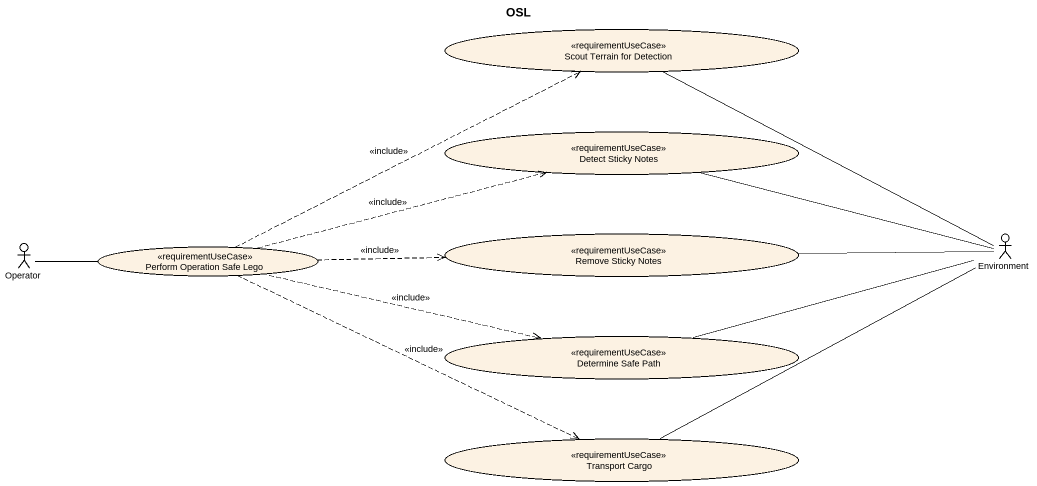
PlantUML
@startuml
title OSL
usecase "Scout Terrain for Detection" as Scout_Terrain_for_Detection <<requirementUseCase>>
usecase "Detect Sticky Notes" as Detect_Sticky_Notes <<requirementUseCase>>
actor Operator
usecase "Perform Operation Safe Lego" as Perform_Operation_Safe_Lego <<requirementUseCase>>
usecase "Remove Sticky Notes" as Remove_Sticky_Notes <<requirementUseCase>>
actor Environment
usecase "Determine Safe Path" as Determine_Safe_Path <<requirementUseCase>>
usecase "Transport Cargo" as Transport_Cargo <<requirementUseCase>>
Operator -right- Perform_Operation_Safe_Lego
Perform_Operation_Safe_Lego .right.> Scout_Terrain_for_Detection : <<include>>
Perform_Operation_Safe_Lego .right.> Detect_Sticky_Notes : <<include>>
Perform_Operation_Safe_Lego .right.> Remove_Sticky_Notes : <<include>>
Perform_Operation_Safe_Lego .right.> Determine_Safe_Path : <<include>>
Perform_Operation_Safe_Lego .right.> Transport_Cargo : <<include>>
Environment -left- Scout_Terrain_for_Detection
Environment -left- Detect_Sticky_Notes
Environment -left- Remove_Sticky_Notes
Environment -left- Determine_Safe_Path
Environment -left- Transport_Cargo
@enduml
